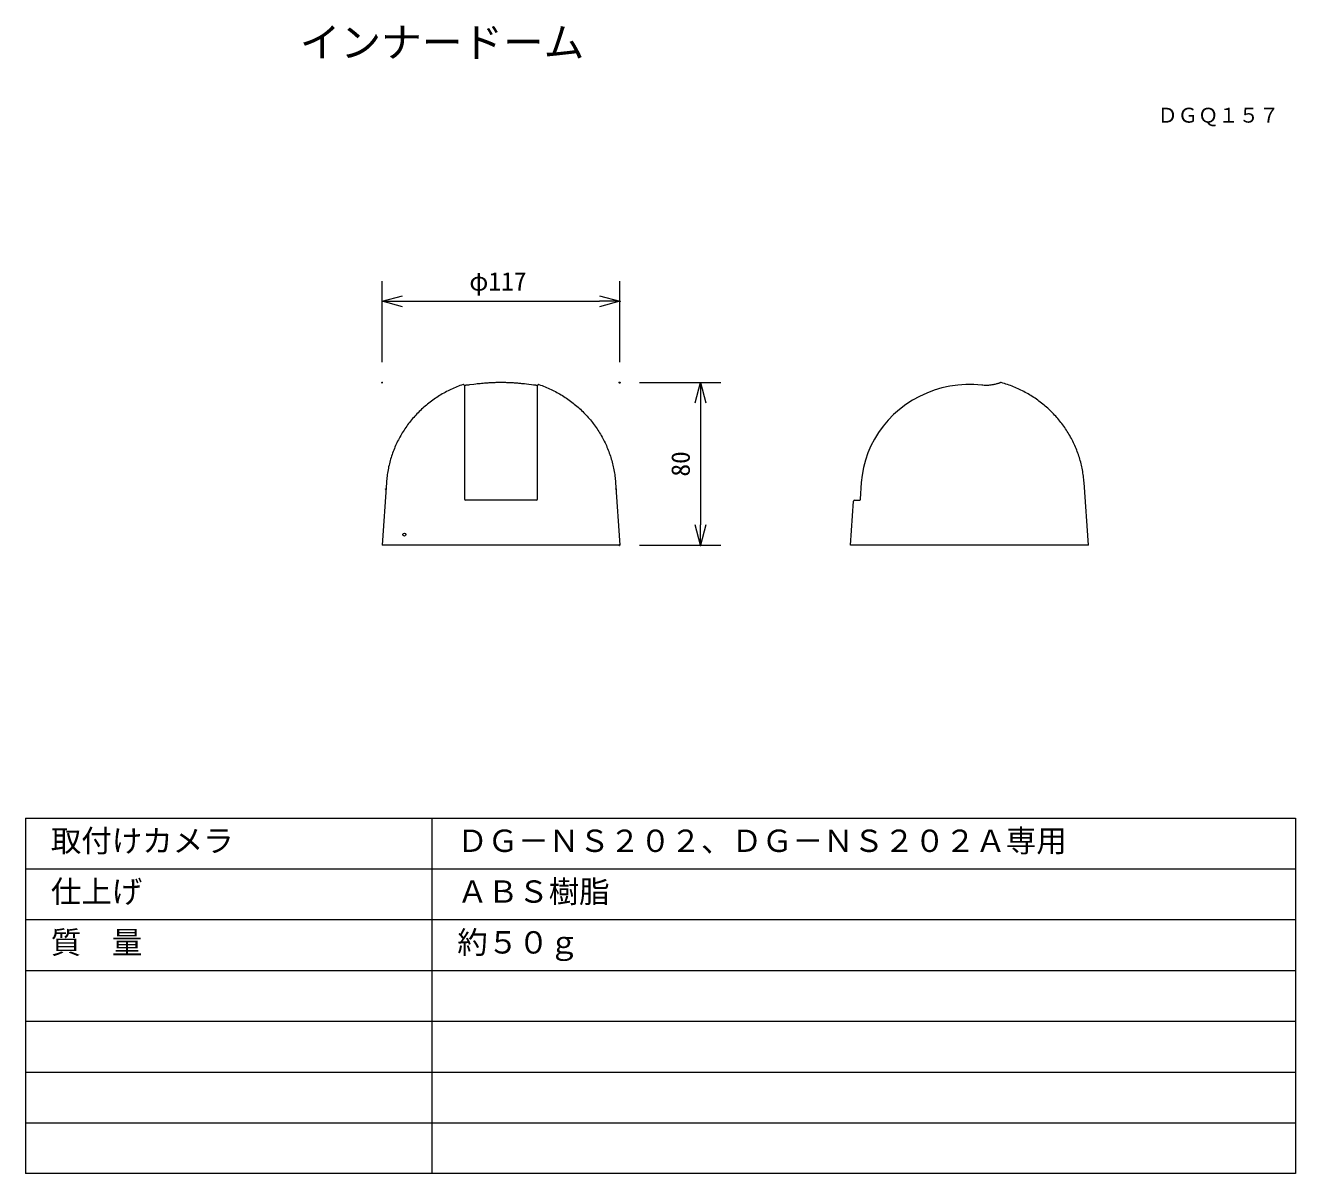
# Model space of a CAD drawing. Units: millimetres, scale not verified. Extents: x -62 to 63, y -56 to 57.
import ezdxf
from ezdxf.enums import TextEntityAlignment as Align

# ---------------------------------------------------------------- set-up
doc = ezdxf.new("R2010")
doc.units = ezdxf.units.MM
doc.header["$LTSCALE"] = 0.125
doc.header["$PDMODE"] = 32
doc.header["$PDSIZE"] = 0.0625
for name, color, linetype, lineweight in [('0-0_0', 7, 'Continuous', 9), ('0-1_WAKU', 1, 'Continuous', 18), ('0-4_GAIKEI', 7, 'Continuous', 18), ('0-6_SUNPO', 7, 'Continuous', 9)]:
    doc.layers.add(name, color=color, linetype=linetype, lineweight=lineweight)
for name, color, linetype in [('0-2_MOJI1', 7, 'Continuous'), ('0-3_TOUROKU', 7, 'Continuous'), ('0-5_Defpoints', 7, 'Continuous')]:
    doc.layers.add(name, color=color, linetype=linetype)
doc.styles.add('ＭＳ ゴシック', font='')
doc.styles.get('ＭＳ ゴシック').set_extended_font_data('MS Gothic')

# ---------------------------------------------------------------- blocks, each defined once
blk = doc.blocks.new('_OPEN30')
at = {"layer": '0-0_0'}
blk.add_line((0, 0), (-1, 0), dxfattribs=at)
blk.add_lwpolyline([(-1, 0.26795), (0, 0), (-1, -0.26795)], dxfattribs=at)
blk = doc.blocks.new('D4')
at = {"layer": '0-5_Defpoints'}
for p in [(-5.5671, 24.7013), (-5.5671, 8.7013), (2.4329, 8.7013)]:
    blk.add_point(p, dxfattribs=at)
at = {"layer": '0-6_SUNPO'}
for p, q in [((-3.5671, 24.7013), (4.4329, 24.7013)), ((2.4329, 22.7013), (2.4329, 10.7013)), ((-3.5671, 8.7013), (4.4329, 8.7013))]:
    blk.add_line(p, q, dxfattribs=at)
at = {"layer": '0-6_SUNPO', "xscale": 2, "yscale": 2}
for p, rotation in [((2.4329, 24.7013), 90), ((2.4329, 8.7013), 270)]:
    blk.add_blockref('_OPEN30', p, dxfattribs=dict(at, rotation=rotation))
at = {"layer": '0-6_SUNPO', "style": 'ＭＳ ゴシック'}
blk.add_text('80', height=1.833, rotation=90, dxfattribs=at).set_placement((1.9329, 15.4513), align=Align.BOTTOM_LEFT)
blk = doc.blocks.new('D3')
at = {"layer": '0-5_Defpoints'}
for p in [(-5.5054, 32.7013), (-28.9054, 24.7013), (-5.5054, 24.7013)]:
    blk.add_point(p, dxfattribs=at)
at = {"layer": '0-6_SUNPO'}
for p, q in [((-28.9054, 26.7013), (-28.9054, 34.7013)), ((-5.5054, 26.7013), (-5.5054, 34.7013)), ((-26.9054, 32.7013), (-7.5054, 32.7013))]:
    blk.add_line(p, q, dxfattribs=at)
at = {"layer": '0-6_SUNPO', "xscale": 2, "yscale": 2, "rotation": 180}
blk.add_blockref('_OPEN30', (-28.9054, 32.7013), dxfattribs=at)
at = {"layer": '0-6_SUNPO', "xscale": 2, "yscale": 2}
blk.add_blockref('_OPEN30', (-5.5054, 32.7013), dxfattribs=at)
at = {"layer": '0-6_SUNPO', "style": 'ＭＳ ゴシック'}
blk.add_text('φ117', height=1.833, dxfattribs=at).set_placement((-20.3304, 33.2013), align=Align.BOTTOM_LEFT)

msp = doc.modelspace()

# ---------------------------------------------------------------- linework, layer by layer
at = {"layer": '0-1_WAKU', "color": 4}
for p, q in [((-62.4879, -21.3619), (-62.4879, -56.3619)), ((-62.4879, -21.3619), (62.5121, -21.3619)), ((-22.4879, -21.3619), (-22.4879, -56.3619)), ((62.5121, -21.3619), (62.5121, -56.3619)), ((62.5121, -56.3619), (-62.4879, -56.3619))]:
    msp.add_line(p, q, dxfattribs=at)
at = {"layer": '0-1_WAKU'}
for p, q in [((-62.4879, -26.3619), (62.5121, -26.3619)), ((-62.4879, -31.3619), (62.5121, -31.3619)), ((-62.4879, -36.3619), (62.5121, -36.3619)), ((-62.4879, -41.3619), (62.5121, -41.3619)), ((-62.4879, -46.3619), (62.5121, -46.3619)), ((-62.4879, -51.3619), (62.5121, -51.3619))]:
    msp.add_line(p, q, dxfattribs=at)
at = {"layer": '0-4_GAIKEI'}
for p, q in [((-18.1551, 21.3421), (-18.3462, 21.3193)), ((-18.022, 21.3573), (-18.1551, 21.3421)), ((-17.8845, 21.3723), (-18.022, 21.3573)), ((-17.7429, 21.387), (-17.8845, 21.3723)), ((-17.5971, 21.4013), (-17.7429, 21.387)), ((-17.4472, 21.415), (-17.5971, 21.4013)), ((-17.2932, 21.428), (-17.4472, 21.415)), ((-17.1353, 21.4402), (-17.2932, 21.428)), ((-13.3586, 21.3581), (-13.5399, 21.3777)), ((-13.1882, 21.3386), (-13.3586, 21.3581)), ((-12.9525, 21.3102), (-13.1882, 21.3386)), ((-12.3897, 21.241), (-12.4951, 21.2533)), ((30.0595, 21.3019), (29.2652, 21.2468)), ((30.8546, 21.2992), (30.0582, 21.3019)), ((31.6312, 21.2407), (30.8533, 21.2993)), ((33.4847, 21.4875), (33.464, 21.4797)), ((-19.2856, 21.2167), (-19.2876, 21.2167)), ((-19.2866, 21.2079), (-19.2866, 10.0198)), ((-12.0856, 21.2168), (-12.0938, 21.2168)), ((-12.0866, 10.0198), (-12.0866, 21.2079)), ((25.4936, 20.1346), (24.8066, 19.7544)), ((26.2079, 20.4643), (25.4924, 20.134)), ((26.9465, 20.7421), (26.2066, 20.4638)), ((27.7054, 20.9661), (26.9453, 20.7417)), ((28.4803, 21.1348), (27.7041, 20.9658)), ((29.2665, 21.247), (28.4789, 21.1345)), ((31.6306, 21.2354), (31.6312, 21.2407)), ((23.5355, 18.8568), (22.9547, 18.3426)), ((24.1539, 19.3283), (23.5344, 18.8559)), ((24.8078, 19.7551), (24.1528, 19.3275)), ((22.4174, 17.7916), (21.9223, 17.2031)), ((22.9557, 18.3435), (22.4165, 17.7906)), ((21.4753, 16.5847), (21.0752, 15.9354)), ((21.9231, 17.2042), (21.4745, 16.5836)), ((20.7265, 15.2634), (20.4284, 14.5673)), ((21.0758, 15.9366), (20.726, 15.2622)), ((20.184, 13.8558), (19.9927, 13.1274)), ((20.4289, 14.5686), (20.1836, 13.8545)), ((-26.9609, 11.6604), (-27.3866, 5.4927)), ((-4.4122, 11.6604), (-3.9866, 5.4927)), ((19.7761, 11.6608), (19.6562, 10.0272)), ((19.8565, 12.3909), (19.7761, 11.6608)), ((19.7817, 11.6604), (19.7761, 11.6608)), ((42.1201, 5.4927), (41.6945, 11.6604)), ((19.6554, 10.0177), (19.6518, 9.9887)), ((19.6562, 10.0272), (19.6552, 10.0161)), ((19.6617, 10.0267), (19.6562, 10.0272)), ((-12.1866, 9.9198), (-19.1866, 9.9198)), ((18.7201, 5.4927), (19.0187, 9.8267)), ((19.1184, 9.9198), (19.6341, 9.9198)), ((19.6422, 9.9437), (19.6364, 9.9255)), ((19.6474, 9.9652), (19.6419, 9.9428)), ((19.652, 9.9901), (19.6472, 9.964)), ((-3.9866, 5.4927), (-27.3866, 5.4927)), ((42.1201, 5.4927), (18.7201, 5.4927))]:
    msp.add_line(p, q, dxfattribs=at)
for points in [[(-19.4223, 21.3013), (-19.576, 21.2477), (-19.7265, 21.1928), (-19.8761, 21.1359), (-20.025, 21.0768), (-20.1729, 21.0157), (-20.32, 20.9526), (-20.4661, 20.8874), (-20.6112, 20.8203), (-20.7554, 20.7511), (-20.8985, 20.6799), (-21.0406, 20.6068), (-21.1816, 20.5317), (-21.3214, 20.4546), (-21.4602, 20.3756), (-21.5977, 20.2947), (-21.7341, 20.212), (-21.8693, 20.1273), (-22.0031, 20.0408), (-22.1358, 19.9524), (-22.2671, 19.8622), (-22.3971, 19.7702), (-22.5257, 19.6764), (-22.6529, 19.5808), (-22.7788, 19.4835), (-22.9032, 19.3844), (-23.0261, 19.2837), (-23.1476, 19.1812), (-23.2675, 19.0771), (-23.3859, 18.9713), (-23.5028, 18.8639), (-23.618, 18.7549), (-23.7317, 18.6443), (-23.8438, 18.5321), (-23.9541, 18.4184), (-24.0629, 18.3032), (-24.1699, 18.1865), (-24.2752, 18.0683), (-24.3788, 17.9486), (-24.4806, 17.8276)], [(-18.8978, 21.2509), (-18.9892, 21.2403), (-19.032, 21.2356), (-19.0726, 21.2314), (-19.1109, 21.2276), (-19.1469, 21.2243), (-19.1803, 21.2216), (-19.211, 21.2195), (-19.2389, 21.218), (-19.2638, 21.217), (-19.2856, 21.2167)], [(-18.3462, 21.3193), (-18.7993, 21.2629), (-18.8978, 21.2509)], [(-13.5399, 21.3777), (-13.6345, 21.3875), (-13.7314, 21.397), (-13.8305, 21.4064), (-13.9314, 21.4155), (-14.034, 21.4243), (-14.138, 21.4326), (-14.2431, 21.4406), (-14.3491, 21.4481), (-14.4557, 21.4551), (-14.5628, 21.4615), (-14.67, 21.4674), (-14.7771, 21.4727), (-14.8841, 21.4774), (-14.9908, 21.4815), (-15.0969, 21.485), (-15.2024, 21.4879), (-15.3071, 21.4903), (-15.4108, 21.492), (-15.5134, 21.4932), (-15.6148, 21.4939), (-15.7147, 21.494), (-15.8131, 21.4936), (-15.91, 21.4927), (-16.0055, 21.4914), (-16.0996, 21.4896), (-16.1923, 21.4874), (-16.2838, 21.4848), (-16.3739, 21.4818), (-16.4629, 21.4784), (-16.5507, 21.4747), (-16.6373, 21.4707), (-16.7228, 21.4663), (-16.8073, 21.4617), (-16.8908, 21.4567), (-16.9733, 21.4515), (-17.1353, 21.4402)], [(-12.4951, 21.2533), (-12.6748, 21.2755), (-12.9525, 21.3102)], [(-11.9509, 21.3013), (-11.7972, 21.2477), (-11.6467, 21.1928), (-11.497, 21.1359), (-11.3482, 21.0768), (-11.2002, 21.0157), (-11.0532, 20.9526), (-10.9071, 20.8874), (-10.7619, 20.8203), (-10.6178, 20.7511), (-10.4746, 20.6799), (-10.3326, 20.6068), (-10.1916, 20.5317), (-10.0517, 20.4546), (-9.913, 20.3756), (-9.7754, 20.2947), (-9.639, 20.212), (-9.5039, 20.1273), (-9.37, 20.0408), (-9.2374, 19.9524), (-9.1061, 19.8622), (-8.9761, 19.7702), (-8.8475, 19.6764), (-8.7202, 19.5808), (-8.5944, 19.4835), (-8.47, 19.3844), (-8.347, 19.2837), (-8.2256, 19.1812), (-8.1056, 19.0771), (-7.9872, 18.9713), (-7.8704, 18.8639), (-7.7551, 18.7549), (-7.6414, 18.6443), (-7.5294, 18.5321), (-7.419, 18.4184), (-7.3103, 18.3032), (-7.2033, 18.1865), (-7.0979, 18.0683), (-6.9944, 17.9486), (-6.8926, 17.8276)], [(33.464, 21.4797), (33.4404, 21.4709), (33.4092, 21.4596), (33.3711, 21.446), (33.3264, 21.4306), (33.2751, 21.4136), (33.2173, 21.3953), (33.153, 21.3759), (33.0824, 21.3559), (33.0053, 21.3356), (32.9216, 21.3154), (32.8312, 21.2957), (32.7341, 21.2769), (32.63, 21.2596), (32.519, 21.2444), (32.4012, 21.232), (32.2769, 21.2228), (32.1473, 21.2177), (32.0137, 21.217), (31.8787, 21.2211), (31.7453, 21.2297), (31.6312, 21.2407)], [(33.5471, 21.4903), (33.527, 21.4937), (33.5055, 21.4929), (33.4847, 21.4875)], [(34.7585, 21.0768), (34.6097, 21.1359), (34.46, 21.1928), (34.3095, 21.2477), (34.1582, 21.3005), (34.0062, 21.3512), (33.8534, 21.3998), (33.6999, 21.4463), (33.5516, 21.489)], [(-12.0938, 21.2168), (-12.1187, 21.2173), (-12.1473, 21.2186), (-12.1795, 21.2207), (-12.2151, 21.2234), (-12.2541, 21.2268), (-12.2962, 21.2309), (-12.3414, 21.2356), (-12.3897, 21.241)], [(39.6034, 17.3297), (39.5088, 17.4562), (39.4124, 17.5813), (39.3142, 17.7051), (39.2141, 17.8276), (39.1123, 17.9486), (39.0087, 18.0683), (38.9034, 18.1865), (38.7964, 18.3032), (38.6877, 18.4184), (38.5773, 18.5321), (38.4653, 18.6443), (38.3516, 18.7549), (38.2363, 18.8639), (38.1195, 18.9713), (38.001, 19.0771), (37.8811, 19.1812), (37.7596, 19.2837), (37.6367, 19.3844), (37.5123, 19.4835), (37.3865, 19.5808), (37.2592, 19.6764), (37.1306, 19.7702), (37.0006, 19.8622), (36.8693, 19.9524), (36.7367, 20.0408), (36.6028, 20.1273), (36.4676, 20.212), (36.3313, 20.2947), (36.1937, 20.3756), (36.055, 20.4546), (35.9151, 20.5317), (35.7741, 20.6068), (35.632, 20.6799), (35.4889, 20.7511), (35.3448, 20.8203), (35.1996, 20.8874), (35.0535, 20.9526), (34.9065, 21.0157), (34.7585, 21.0768)], [(-24.4806, 17.8276), (-24.5806, 17.7051), (-24.6789, 17.5813), (-24.7753, 17.4562), (-24.8698, 17.3297), (-24.9626, 17.2019), (-25.0534, 17.0728), (-25.1424, 16.9425), (-25.2294, 16.811), (-25.3145, 16.6783), (-25.3977, 16.5444), (-25.4789, 16.4094), (-25.5581, 16.2733), (-25.6353, 16.136), (-25.7105, 15.9978), (-25.7837, 15.8585), (-25.8548, 15.7182), (-25.9239, 15.5769), (-25.9909, 15.4347), (-26.0558, 15.2916), (-26.1186, 15.1476), (-26.1793, 15.0028), (-26.2379, 14.8571), (-26.2944, 14.7106), (-26.3487, 14.5634), (-26.4008, 14.4154), (-26.4508, 14.2667), (-26.4986, 14.1173), (-26.5443, 13.9673), (-26.5877, 13.8167), (-26.6289, 13.6655), (-26.6679, 13.5137), (-26.7047, 13.3614), (-26.7393, 13.2086), (-26.7716, 13.0553), (-26.8017, 12.9017), (-26.8295, 12.7476), (-26.8551, 12.5931), (-26.8784, 12.4383), (-26.8994, 12.2832)], [(-6.8926, 17.8276), (-6.7925, 17.7051), (-6.6943, 17.5813), (-6.5979, 17.4562), (-6.5033, 17.3297), (-6.4106, 17.2019), (-6.3197, 17.0728), (-6.2308, 16.9425), (-6.1438, 16.811), (-6.0586, 16.6783), (-5.9755, 16.5444), (-5.8943, 16.4094), (-5.8151, 16.2733), (-5.7379, 16.136), (-5.6627, 15.9978), (-5.5895, 15.8585), (-5.5184, 15.7182), (-5.4493, 15.5769), (-5.3823, 15.4347), (-5.3174, 15.2916), (-5.2545, 15.1476), (-5.1938, 15.0028), (-5.1352, 14.8571), (-5.0788, 14.7106), (-5.0245, 14.5634), (-4.9723, 14.4154), (-4.9223, 14.2667), (-4.8745, 14.1173), (-4.8289, 13.9673), (-4.7855, 13.8167), (-4.7442, 13.6655), (-4.7052, 13.5137), (-4.6684, 13.3614), (-4.6339, 13.2086), (-4.6016, 13.0553), (-4.5715, 12.9017), (-4.5437, 12.7476), (-4.5181, 12.5931), (-4.4948, 12.4383), (-4.4737, 12.2832)], [(41.6945, 11.6604), (41.6825, 11.8164), (41.6683, 11.9722), (41.6518, 12.1279), (41.633, 12.2832), (41.6119, 12.4383), (41.5886, 12.5931), (41.563, 12.7476), (41.5352, 12.9017), (41.5051, 13.0553), (41.4728, 13.2086), (41.4382, 13.3614), (41.4015, 13.5137), (41.3625, 13.6655), (41.3212, 13.8167), (41.2778, 13.9673), (41.2322, 14.1173), (41.1844, 14.2667), (41.1344, 14.4154), (41.0822, 14.5634), (41.0279, 14.7106), (40.9715, 14.8571), (40.9129, 15.0028), (40.8522, 15.1476), (40.7893, 15.2916), (40.7244, 15.4347), (40.6574, 15.5769), (40.5883, 15.7182), (40.5172, 15.8585), (40.444, 15.9978), (40.3688, 16.136), (40.2916, 16.2733), (40.2124, 16.4094), (40.1312, 16.5444), (40.048, 16.6783), (39.9629, 16.811), (39.8759, 16.9425), (39.787, 17.0728), (39.6961, 17.2019), (39.6034, 17.3297)], [(19.993, 13.1287), (19.8563, 12.3895), (19.7761, 11.6608)], [(-26.8994, 12.2832), (-26.9182, 12.1279), (-26.9347, 11.9722), (-26.949, 11.8164), (-26.9609, 11.6604)], [(-4.4737, 12.2832), (-4.4549, 12.1279), (-4.4384, 11.9722), (-4.4242, 11.8164), (-4.4122, 11.6604)], [(19.6366, 9.9262), (19.6315, 9.913), (19.6273, 9.9045), (19.625, 9.9008), (19.6248, 9.9006)]]:
    msp.add_lwpolyline(points, dxfattribs=at)
at = {"layer": '0-4_GAIKEI', "color": 1}
msp.add_circle((-25.197, 6.5351), 0.15, dxfattribs=at)
at = {"layer": '0-4_GAIKEI'}
for centre, start, end in [((-19.3866, 21.2079), 0, 108.81062), ((-11.9866, 21.2079), 71.18938, 180), ((-19.1866, 10.0198), 180, 270), ((-12.1866, 10.0198), 270, 0), ((19.1184, 9.8198), 90, 176.03484)]:
    msp.add_arc(centre, 0.1, start, end, dxfattribs=at)
for p in [(-27.0123, 11.0198), (-4.3609, 11.0198)]:
    msp.add_point(p, dxfattribs=at)

# ---------------------------------------------------------------- block references
at = {"layer": '0-6_SUNPO'}
for name in ['D3', 'D4']:
    msp.add_blockref(name, (1.5189, -3.2086), dxfattribs=at)

# ---------------------------------------------------------------- texts
at = {"layer": '0-2_MOJI1', "style": 'ＭＳ ゴシック'}
for s, height, p in [('インナードーム', 2.933, (-35.4879, 52.6381)), ('取付けカメラ', 2.199, (-59.9879, -25.3619)), ('ＤＧ－ＮＳ２０２、ＤＧ－ＮＳ２０２Ａ専用', 2.199, (-19.9879, -25.3619)), ('仕上げ', 2.199, (-59.9879, -30.3619)), ('ＡＢＳ樹脂', 2.199, (-19.9879, -30.3619)), ('質\u3000量', 2.199, (-59.9879, -35.3619)), ('約５０ｇ', 2.199, (-19.9879, -35.3619))]:
    msp.add_text(s, height=height, dxfattribs=at).set_placement(p, align=Align.BOTTOM_LEFT)
at = {"layer": '0-3_TOUROKU', "style": 'ＭＳ ゴシック'}
msp.add_text('ＤＧＱ１５７', height=1.466, dxfattribs=at).set_placement((48.9121, 46.6381), align=Align.BOTTOM_LEFT)

doc.saveas('drawing.dxf')
